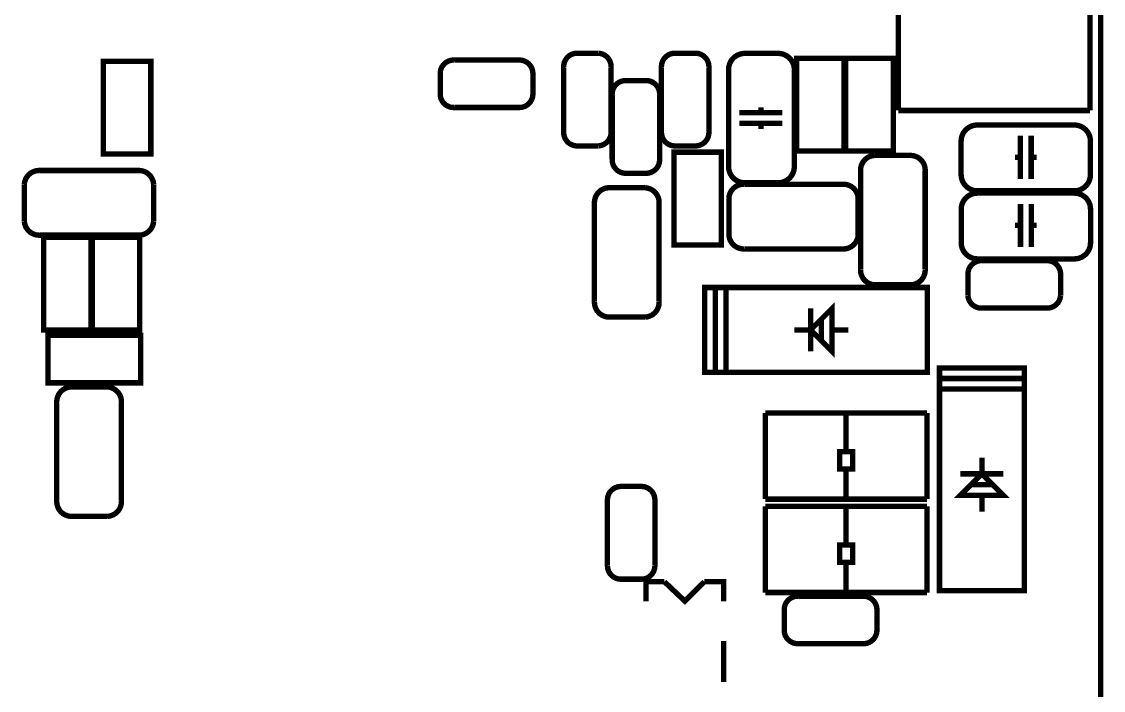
# Model space of a CAD drawing. Extents: x 24 to 194, y 25 to 135.
# Drawn here: x 108.46 to 133.96, y 61.4 to 77.16 of the extents above; entities that cross this region are included whole.
import ezdxf

# ---------------------------------------------------------------- set-up
doc = ezdxf.new("R2010")
doc.units = 0
doc.layers.add('SILKSCREENTOP_P', color=7, linetype='CONTINUOUS')

msp = doc.modelspace()

# ---------------------------------------------------------------- linework, layer by layer
at = {"layer": 'SILKSCREENTOP_P', "const_width": 0.127}
for points in [[(133.89991, 34.207196), (133.89991, 124.916692)], [(129.127504, 75.06716), (129.127504, 80.88376)], [(133.648704, 80.88376), (133.648704, 75.06716)], [(111.50981, 75.338686), (111.50981, 76.227686), (110.39221, 76.227686), (110.39221, 74.881486)], [(119.219726, 76.255372), (118.660926, 76.255372)], [(120.184926, 76.255372), (119.219726, 76.255372)], [(122.054366, 76.41717), (121.546366, 76.41717)], [(124.359416, 76.41717), (123.851416, 76.41717)], [(125.509782, 76.412598), (126.297182, 76.412598)], [(126.731268, 75.004168), (126.731268, 76.299568), (127.848868, 76.299568), (127.848868, 75.410568)], [(129.009394, 75.410568), (129.009394, 76.299568), (127.891794, 76.299568), (127.891794, 74.953368)], [(118.330726, 75.950572), (118.330726, 75.442572)], [(120.515126, 75.442572), (120.515126, 75.950572)], [(121.241566, 76.08697), (121.241566, 75.12177)], [(122.359166, 74.56297), (122.359166, 75.12177), (122.359166, 76.08697)], [(123.546616, 76.08697), (123.546616, 75.12177)], [(124.664216, 74.56297), (124.664216, 75.12177), (124.664216, 76.08697)], [(125.128782, 73.745598), (125.128782, 76.031598)], [(126.678182, 76.031598), (126.678182, 73.745598)], [(123.197874, 75.772518), (122.689874, 75.772518)], [(122.385074, 75.442318), (122.385074, 74.477118)], [(123.502674, 73.918318), (123.502674, 74.477118), (123.502674, 75.442318)], [(126.731268, 75.004168), (126.731268, 74.115168), (127.848868, 74.115168), (127.848868, 75.461368)], [(111.50981, 75.338686), (111.50981, 74.043286), (110.39221, 74.043286), (110.39221, 74.932286)], [(129.009394, 75.410568), (129.009394, 74.115168), (127.891794, 74.115168), (127.891794, 75.004168)], [(118.660926, 75.137772), (119.219726, 75.137772), (120.184926, 75.137772)], [(121.241566, 75.12177), (121.241566, 74.56297)], [(123.546616, 75.12177), (123.546616, 74.56297)], [(125.382782, 75.015598), (126.398782, 75.015598)], [(125.890782, 75.015598), (125.890782, 75.142598)], [(133.648704, 75.06716), (129.127504, 75.06716)], [(125.382782, 74.761598), (126.398782, 74.761598)], [(125.890782, 74.761598), (125.890782, 74.634598)], [(130.99161, 74.724768), (133.27761, 74.724768)], [(122.385074, 74.477118), (122.385074, 73.918318)], [(132.00761, 74.470768), (132.00761, 73.454768)], [(132.26161, 74.470768), (132.26161, 73.454768)], [(121.546366, 74.23277), (122.054366, 74.23277)], [(123.851416, 74.23277), (124.359416, 74.23277)], [(130.61061, 73.556368), (130.61061, 74.343768)], [(133.65861, 74.343768), (133.65861, 73.556368)], [(123.84151, 72.789542), (123.84151, 74.084942), (124.95911, 74.084942), (124.95911, 73.195942)], [(129.433066, 74.008234), (128.569466, 74.008234)], [(132.00761, 73.962768), (131.88061, 73.962768)], [(132.26161, 73.962768), (132.38861, 73.962768)], [(111.207296, 73.65365), (109.708696, 73.65365), (108.895896, 73.65365)], [(128.239266, 73.639934), (128.239266, 72.827134)], [(129.763266, 71.328534), (129.763266, 72.827134), (129.763266, 73.639934)], [(122.689874, 73.588118), (123.197874, 73.588118)], [(108.527596, 73.32345), (108.527596, 72.45985)], [(111.575596, 72.45985), (111.575596, 73.32345)], [(123.161044, 73.246996), (122.297444, 73.246996)], [(123.84151, 72.789542), (123.84151, 71.900542), (124.95911, 71.900542), (124.95911, 73.246742)], [(127.002794, 73.329546), (125.504194, 73.329546)], [(126.297182, 73.364598), (125.509782, 73.364598)], [(127.815594, 73.329546), (127.002794, 73.329546)], [(133.27761, 73.175368), (130.99161, 73.175368)], [(130.993896, 73.12025), (133.279896, 73.12025)], [(121.967244, 72.878696), (121.967244, 72.065896)], [(123.491244, 70.567296), (123.491244, 72.065896), (123.491244, 72.878696)], [(125.135894, 72.999346), (125.135894, 72.135746)], [(128.183894, 72.135746), (128.183894, 72.999346)], [(132.009896, 72.86625), (132.009896, 71.85025)], [(132.263896, 72.86625), (132.263896, 71.85025)], [(128.239266, 72.827134), (128.239266, 71.328534)], [(130.612896, 71.95185), (130.612896, 72.73925)], [(133.660896, 72.73925), (133.660896, 71.95185)], [(132.009896, 72.35825), (131.882896, 72.35825)], [(132.263896, 72.35825), (132.390896, 72.35825)], [(108.895896, 72.12965), (109.708696, 72.12965)], [(109.708696, 72.12965), (111.207296, 72.12965)], [(110.102396, 71.18985), (110.102396, 72.07885), (108.984796, 72.07885), (108.984796, 70.73265)], [(110.127796, 70.78345), (110.127796, 72.07885), (111.245396, 72.07885), (111.245396, 71.18985)], [(121.967244, 72.065896), (121.967244, 70.567296)], [(125.504194, 71.805546), (127.002794, 71.805546), (127.815594, 71.805546)], [(133.279896, 71.57085), (130.993896, 71.57085)], [(132.624576, 71.528686), (132.065776, 71.528686), (131.100576, 71.528686)], [(110.102396, 71.18985), (110.102396, 69.89445), (108.984796, 69.89445), (108.984796, 70.78345)], [(110.127796, 70.78345), (110.127796, 69.89445), (111.245396, 69.89445), (111.245396, 71.24065)], [(130.770376, 71.223886), (130.770376, 70.715886)], [(132.954776, 70.715886), (132.954776, 71.223886)], [(124.565664, 68.896992), (129.81559, 68.896992), (129.81559, 70.896988), (124.565664, 70.896988), (124.565664, 68.896992)], [(124.8156, 68.896992), (124.8156, 70.896988)], [(125.06579, 68.896992), (125.06579, 70.896988)], [(128.569466, 70.960234), (129.433066, 70.960234)], [(127.061722, 69.89699), (127.569722, 69.38899), (127.569722, 70.40499), (127.061722, 69.89699)], [(127.061722, 69.38899), (127.061722, 70.40499)], [(131.100576, 70.411086), (132.065776, 70.411086)], [(132.065776, 70.411086), (132.624576, 70.411086)], [(122.297444, 70.198996), (123.161044, 70.198996)], [(127.315722, 69.64299), (127.315722, 70.15099)], [(126.680722, 69.89699), (127.061722, 69.89699)], [(127.569722, 69.89699), (127.950722, 69.89699)], [(109.975396, 69.76745), (109.086396, 69.76745), (109.086396, 68.64985), (110.432596, 68.64985)], [(109.975396, 69.76745), (111.270796, 69.76745), (111.270796, 68.64985), (110.381796, 68.64985)], [(130.100324, 69.00164), (130.100324, 63.751714), (132.10032, 63.751714), (132.10032, 69.00164), (130.100324, 69.00164)], [(110.48619, 68.55206), (109.62259, 68.55206)], [(130.100324, 68.751704), (132.10032, 68.751704)], [(130.100324, 68.501768), (132.10032, 68.501768)], [(109.29239, 68.18376), (109.29239, 67.37096)], [(110.81639, 65.87236), (110.81639, 67.37096), (110.81639, 68.18376)], [(125.993398, 67.941444), (127.517398, 67.941444)], [(125.993398, 65.909444), (125.993398, 67.941444)], [(129.803398, 67.941444), (127.441198, 67.941444)], [(127.898398, 67.941444), (127.898398, 67.077844)], [(129.803398, 65.909444), (129.803398, 67.941444)], [(109.29239, 67.37096), (109.29239, 65.87236)], [(127.898398, 65.960244), (127.898398, 66.620644), (127.745998, 66.620644), (127.745998, 67.027044), (128.050798, 67.027044), (128.050798, 66.620644), (127.898398, 66.620644)], [(131.100322, 66.886582), (131.100322, 66.505582)], [(131.100322, 66.505582), (130.592322, 65.997582), (131.608322, 65.997582), (131.100322, 66.505582)], [(130.592322, 66.505582), (131.608322, 66.505582)], [(130.846322, 66.251582), (131.354322, 66.251582)], [(123.086368, 66.208148), (122.578368, 66.208148)], [(131.100322, 65.997582), (131.100322, 65.616582)], [(122.273568, 65.877948), (122.273568, 65.319148), (122.273568, 64.353948)], [(123.391168, 65.319148), (123.391168, 65.877948)], [(127.517398, 65.909444), (125.993398, 65.909444)], [(125.993398, 65.741296), (127.517398, 65.741296)], [(125.993398, 63.709296), (125.993398, 65.741296)], [(127.390398, 65.909444), (129.803398, 65.909444)], [(129.803398, 65.741296), (127.441198, 65.741296)], [(127.898398, 65.741296), (127.898398, 64.877696)], [(129.803398, 63.709296), (129.803398, 65.741296)], [(109.62259, 65.50406), (110.48619, 65.50406)], [(123.391168, 64.353948), (123.391168, 65.319148)], [(127.898398, 63.760096), (127.898398, 64.420496), (127.745998, 64.420496), (127.745998, 64.826896), (128.050798, 64.826896), (128.050798, 64.420496), (127.898398, 64.420496)], [(122.578368, 64.023748), (123.086368, 64.023748)], [(123.185174, 63.65748), (123.185174, 63.96228), (123.616974, 63.96228)], [(123.616974, 63.96228), (124.099574, 63.50508), (124.556774, 63.96228)], [(124.556774, 63.96228), (125.013974, 63.96228), (125.013974, 63.50508)], [(127.517398, 63.709296), (125.993398, 63.709296)], [(127.390398, 63.709296), (129.803398, 63.709296)], [(123.185174, 63.50508), (123.185174, 63.68288)], [(128.294892, 63.62192), (127.736092, 63.62192), (126.770892, 63.62192)], [(126.440692, 63.31712), (126.440692, 62.80912)], [(128.625092, 62.80912), (128.625092, 63.31712)], [(125.013974, 62.56528), (125.013974, 61.60008)], [(126.770892, 62.50432), (127.736092, 62.50432)], [(127.736092, 62.50432), (128.294892, 62.50432)]]:
    msp.add_lwpolyline(points, dxfattribs=at)
for points in [[(118.66118, 76.255372, 0.414448), (118.330726, 75.950572)], [(120.515126, 75.950572, 0.4142136), (120.184926, 76.255372)], [(121.546366, 76.41717, 0.4142136), (121.241566, 76.08697)], [(122.359166, 76.08697, 0.4142136), (122.054366, 76.41717)], [(123.851416, 76.41717, 0.4142136), (123.546616, 76.08697)], [(124.664216, 76.08697, 0.4139685), (124.359416, 76.41717)], [(125.509782, 76.412598, 0.4142136), (125.128782, 76.031598)], [(126.678182, 76.031598, 0.4142136), (126.297182, 76.412598)], [(122.689874, 75.772518, 0.4139829), (122.385328, 75.442318)], [(123.502674, 75.442318, 0.4142136), (123.197874, 75.772518)], [(118.330726, 75.442572, 0.414208), (118.66118, 75.137772)], [(120.184926, 75.137772, 0.4139685), (120.515126, 75.442572)], [(130.99161, 74.724768, 0.4142136), (130.61061, 74.343768)], [(133.65861, 74.343768, 0.4142136), (133.27761, 74.724768)], [(121.241566, 74.563224, 0.414448), (121.546366, 74.23277)], [(122.054366, 74.23277, 0.4144497), (122.359166, 74.563224)], [(123.546616, 74.563224, 0.414448), (123.851416, 74.23277)], [(124.359416, 74.23277, 0.414208), (124.664216, 74.563224)], [(122.385328, 73.918318, 0.4139813), (122.689874, 73.588118)], [(123.197874, 73.588118, 0.4142136), (123.502674, 73.918318)], [(128.56972, 74.008234, 0.4142034), (128.239266, 73.639934)], [(129.763266, 73.639934, 0.4144251), (129.432812, 74.008234)], [(108.895896, 73.65365, 0.4142255), (108.527596, 73.323196)], [(111.575596, 73.323196, 0.4144265), (111.207296, 73.65365)], [(125.128782, 73.745598, 0.4142136), (125.509782, 73.364598)], [(126.297182, 73.364598, 0.4142136), (126.678182, 73.745598)], [(130.61061, 73.556368, 0.4142136), (130.99161, 73.175368)], [(133.27761, 73.175368, 0.4142136), (133.65861, 73.556368)], [(122.297698, 73.246996, 0.4142034), (121.967244, 72.878696)], [(123.491244, 72.878696, 0.4144251), (123.16079, 73.246996)], [(125.504194, 73.329546, 0.4142255), (125.135894, 72.999092)], [(128.183894, 72.999092, 0.4144265), (127.815594, 73.329546)], [(130.993896, 73.12025, 0.4142136), (130.612896, 72.73925)], [(133.660896, 72.73925, 0.4142136), (133.279896, 73.12025)], [(108.527596, 72.460104, 0.4140024), (108.895896, 72.12965)], [(111.207296, 72.12965, 0.4142003), (111.575596, 72.460104)], [(125.135894, 72.136254, 0.4142136), (125.504194, 71.805546)], [(127.815594, 71.805546, 0.4144149), (128.183894, 72.136254)], [(130.612896, 71.95185, 0.4142136), (130.993896, 71.57085)], [(133.279896, 71.57085, 0.4142136), (133.660896, 71.95185)], [(131.10083, 71.528686, 0.4142247), (130.770376, 71.223886)], [(132.954776, 71.223886, 0.4142136), (132.624576, 71.528686)], [(128.239266, 71.328534, 0.4139992), (128.56972, 70.960234)], [(129.432812, 70.960234, 0.4142253), (129.763266, 71.328534)], [(130.770376, 70.715886, 0.4139831), (131.10083, 70.411086)], [(132.624576, 70.411086, 0.4139685), (132.954776, 70.715886)], [(121.967244, 70.567296, 0.4139992), (122.297698, 70.198996)], [(123.16079, 70.198996, 0.4142253), (123.491244, 70.567296)], [(109.622844, 68.55206, 0.4142253), (109.29239, 68.18376)], [(110.81639, 68.18376, 0.4139992), (110.485936, 68.55206)], [(122.578368, 66.208148, 0.4142136), (122.273568, 65.877948)], [(123.391168, 65.877948, 0.4142136), (123.086368, 66.208148)], [(109.29239, 65.87236, 0.4144251), (109.622844, 65.50406)], [(110.485936, 65.50406, 0.4142034), (110.81639, 65.87236)], [(122.273568, 64.354202, 0.414448), (122.578368, 64.023748)], [(123.086368, 64.023748, 0.4144497), (123.391168, 64.354202)], [(126.771146, 63.62192, 0.4139795), (126.440692, 63.31712)], [(128.625092, 63.31712, 0.4139701), (128.294892, 63.62192)], [(126.440692, 62.80912, 0.4142264), (126.771146, 62.50432)], [(128.294892, 62.50432, 0.4142136), (128.625092, 62.80912)]]:
    msp.add_lwpolyline(points, format="xyb", dxfattribs=at)

doc.saveas('drawing.dxf')
